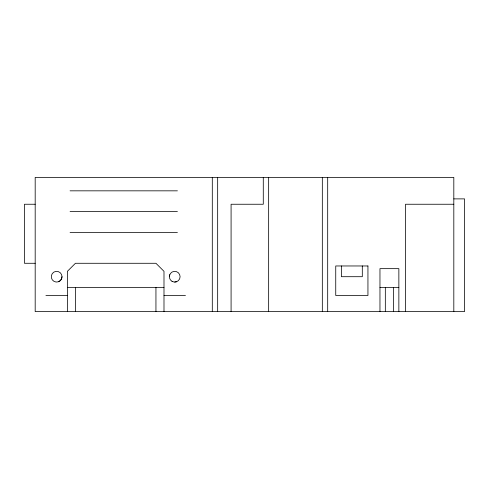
<?xml version="1.0" encoding="UTF-8"?>
<svg xmlns="http://www.w3.org/2000/svg" width="489" height="489" viewBox="0 0 489 489"><rect width="100%" height="100%" fill="white"/><g stroke="black" fill="none" stroke-linecap="round" stroke-linejoin="round"><path stroke-width="0.73" d="M62.017 276.701A5.367 5.367 0 0 1 53.967 281.352A5.367 5.367 0 0 1 53.967 272.055A5.367 5.367 0 0 1 62.017 276.701L61.614 278.754L60.447 280.497L58.704 281.664M169.359 276.701L169.769 274.647M174.726 282.067L176.78 281.664M70.068 190.832L177.409 190.832M453.816 198.882L464.55 198.882L464.55 311.591L35.184 311.591L35.184 177.409L453.816 177.409L453.816 311.591M35.184 204.249L24.45 204.249L24.45 263.284L35.184 263.284M453.816 204.249L405.509 204.249L405.509 311.591M70.068 211.627L177.409 211.627M70.068 232.422L177.409 232.422M67.384 287.434L163.992 287.434M379.965 287.434L398.859 287.434M45.917 295.484L67.384 295.484M163.992 295.484L185.459 295.484M398.859 311.591L398.859 268.65L379.965 268.65L379.965 311.591M393.492 287.434L393.492 311.591M385.332 287.434L385.332 311.591M362.306 265.967L362.306 276.701L341.377 276.701L341.377 265.967M327.691 177.409L327.691 311.591M322.324 177.409L322.324 311.591M268.65 177.409L268.65 311.591M263.284 177.409L263.284 204.249L231.083 204.249L231.083 311.591M217.666 177.409L217.666 311.591M212.299 177.409L212.299 311.591M163.992 311.591L163.992 271.334L155.942 263.284L75.434 263.284L67.384 271.334L67.384 311.591M155.942 287.434L155.942 311.591M75.434 287.434L75.434 311.591M367.942 265.967L335.741 265.967L335.741 295.484L367.942 295.484L367.942 265.967M172.042 281.352A5.367 5.367 0 0 0 180.093 276.701A5.367 5.367 0 0 0 172.042 272.055A5.367 5.367 0 0 0 172.042 281.352"/></g></svg>
